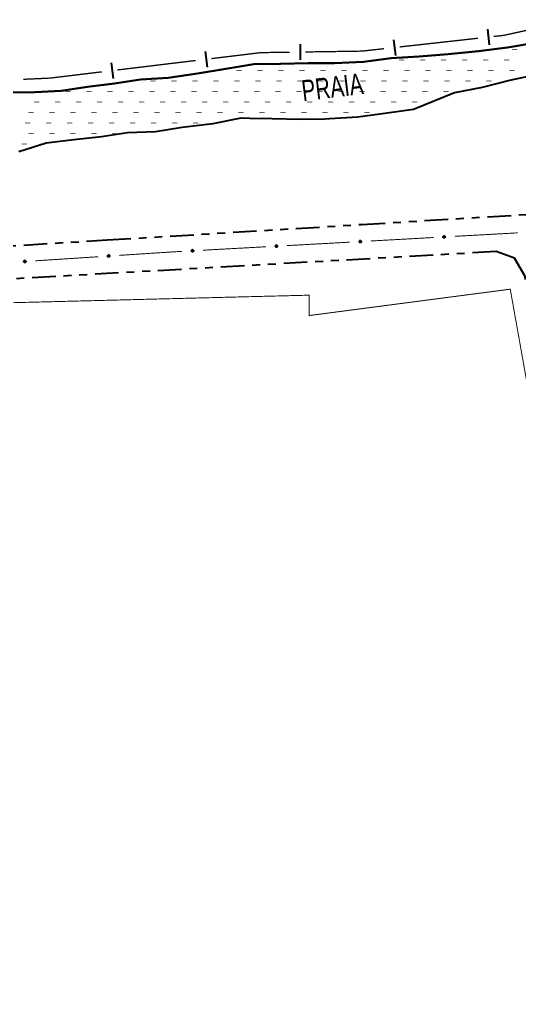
# Model space of a CAD drawing. Extents: x 212200 to 214553, y 4880545 to 4882659.
# Drawn here: x 212816.8 to 212911.9, y 4881876.5 to 4882066.1 of the extents above; entities that cross this region are included whole.
import ezdxf

# ---------------------------------------------------------------- set-up
doc = ezdxf.new("R2010")
doc.units = 0
doc.header["$LTSCALE"] = 1.5
doc.header["$MEASUREMENT"] = 0
for name, pattern in [('TRACO_00', [10, -10]), ('TRACO_12', [2.5, 2, -0.5]), ('TRACO_25', [8, 3, -1, 1, -1, 1, -1])]:
    doc.linetypes.add(name, pattern=pattern)
for name, color, linetype in [('HD-CURSO-PERENE', 170, 'CONTINUOUS'), ('HD-PRAIA', 251, 'CONTINUOUS'), ('HD-TXT-PRAIA', 7, 'CONTINUOUS'), ('LM-LIM-SETORES-BAIRROS', 250, 'CONTINUOUS'), ('RU-QUADRA', 210, 'CONTINUOUS'), ('SV-EIXO-ROD-ESTR', 7, 'CONTINUOUS'), ('SV-EST-M-N-PAV', 20, 'CONTINUOUS'), ('SV-RUA-NAO-PAV', 7, 'CONTINUOUS')]:
    doc.layers.add(name, color=color, linetype=linetype)
doc.styles.add('ARIAL', font='ARIAL.SHX')

# ---------------------------------------------------------------- blocks, each defined once
blk = doc.blocks.new('*X1')
at = {"layer": 'HD-PRAIA', "const_width": 0.13}
for points in [[(212906.541332, 4882060.475342), (212907.541332, 4882060.475414)], [(212910.541332, 4882060.47563), (212911.541332, 4882060.475702)], [(212885.019926, 4882058.475093), (212886.019926, 4882058.475161)], [(212889.019926, 4882058.475365), (212890.019926, 4882058.475432)], [(212893.019926, 4882058.475636), (212894.019926, 4882058.475703)], [(212897.019926, 4882058.475907), (212898.019926, 4882058.475975)], [(212901.019926, 4882058.476178), (212902.019926, 4882058.476246)], [(212905.019926, 4882058.476449), (212906.019926, 4882058.476517)], [(212909.019926, 4882058.47672), (212910.019926, 4882058.476788)], [(212854.052713, 4882056.474751), (212855.052713, 4882056.474807)], [(212858.052713, 4882056.474976), (212859.052713, 4882056.475033)], [(212862.052713, 4882056.475202), (212863.052713, 4882056.475258)], [(212866.052713, 4882056.475428), (212867.052713, 4882056.475484)], [(212870.052713, 4882056.475653), (212871.052713, 4882056.47571)], [(212874.052713, 4882056.475879), (212875.052713, 4882056.475935)], [(212878.052713, 4882056.476104), (212879.052713, 4882056.476161)], [(212882.052713, 4882056.47633), (212883.052713, 4882056.476387)], [(212886.052713, 4882056.476556), (212887.052713, 4882056.476612)], [(212890.052713, 4882056.476781), (212891.052713, 4882056.476838)], [(212894.052713, 4882056.477007), (212895.052713, 4882056.477063)], [(212898.052713, 4882056.477233), (212899.052713, 4882056.477289)], [(212902.052713, 4882056.477458), (212903.052713, 4882056.477515)], [(212906.052713, 4882056.477684), (212907.052713, 4882056.47774)], [(212910.052713, 4882056.477909), (212911.052713, 4882056.477966)], [(212837.693852, 4882054.474554), (212838.693852, 4882054.474608)], [(212841.693852, 4882054.474769), (212842.693852, 4882054.474823)], [(212845.693852, 4882054.474984), (212846.693852, 4882054.475037)], [(212849.693852, 4882054.475198), (212850.693852, 4882054.475252)], [(212853.693852, 4882054.475413), (212854.693852, 4882054.475467)], [(212857.693852, 4882054.475628), (212858.693852, 4882054.475681)], [(212861.693852, 4882054.475842), (212862.693852, 4882054.475896)], [(212865.693852, 4882054.476057), (212866.693852, 4882054.476111)], [(212869.693852, 4882054.476272), (212870.693852, 4882054.476325)], [(212873.693852, 4882054.476486), (212874.693852, 4882054.47654)], [(212877.693852, 4882054.476701), (212878.693852, 4882054.476755)], [(212881.693852, 4882054.476916), (212882.693852, 4882054.47697)], [(212885.693852, 4882054.477131), (212886.693852, 4882054.477184)], [(212889.693852, 4882054.477345), (212890.693852, 4882054.477399)], [(212893.693852, 4882054.47756), (212894.693852, 4882054.477614)], [(212897.693852, 4882054.477775), (212898.693852, 4882054.477828)], [(212901.693852, 4882054.477989), (212902.693852, 4882054.478043)], [(212905.693852, 4882054.478204), (212906.693852, 4882054.478258)], [(212821.482743, 4882052.474359), (212822.482743, 4882052.47441)], [(212825.482743, 4882052.474564), (212826.482743, 4882052.474615)], [(212829.482743, 4882052.474769), (212830.482743, 4882052.47482)], [(212833.482743, 4882052.474973), (212834.482743, 4882052.475024)], [(212837.482743, 4882052.475178), (212838.482743, 4882052.475229)], [(212841.482743, 4882052.475383), (212842.482743, 4882052.475434)], [(212845.482743, 4882052.475587), (212846.482743, 4882052.475639)], [(212849.482743, 4882052.475792), (212850.482743, 4882052.475843)], [(212853.482743, 4882052.475997), (212854.482743, 4882052.476048)], [(212857.482743, 4882052.476202), (212858.482743, 4882052.476253)], [(212861.482743, 4882052.476406), (212862.482743, 4882052.476458)], [(212865.482743, 4882052.476611), (212866.482743, 4882052.476662)], [(212869.482743, 4882052.476816), (212870.482743, 4882052.476867)], [(212873.482743, 4882052.477021), (212874.482743, 4882052.477072)], [(212877.482743, 4882052.477225), (212878.482743, 4882052.477276)], [(212881.482743, 4882052.47743), (212882.482743, 4882052.477481)], [(212885.482743, 4882052.477635), (212886.482743, 4882052.477686)], [(212889.482743, 4882052.477839), (212890.482743, 4882052.477891)], [(212893.482743, 4882052.478044), (212894.482743, 4882052.478095)], [(212897.482743, 4882052.478249), (212898.482743, 4882052.4783)], [(212819.499795, 4882050.475042), (212820.499795, 4882050.475088)], [(212823.499795, 4882050.475229), (212824.499795, 4882050.475276)], [(212827.499795, 4882050.475416), (212828.499795, 4882050.475463)], [(212831.499795, 4882050.475603), (212832.499795, 4882050.47565)], [(212835.499795, 4882050.47579), (212836.499795, 4882050.475837)], [(212839.499795, 4882050.475977), (212840.499795, 4882050.476024)], [(212843.499795, 4882050.476164), (212844.499795, 4882050.476211)], [(212847.499795, 4882050.476351), (212848.499795, 4882050.476398)], [(212851.499795, 4882050.476538), (212852.499795, 4882050.476585)], [(212855.499795, 4882050.476726), (212856.499795, 4882050.476772)], [(212859.499795, 4882050.476913), (212860.499795, 4882050.476959)], [(212863.499795, 4882050.4771), (212864.499795, 4882050.477147)], [(212867.499795, 4882050.477287), (212868.499795, 4882050.477334)], [(212871.499795, 4882050.477474), (212872.499795, 4882050.477521)], [(212875.499795, 4882050.477661), (212876.499795, 4882050.477708)], [(212879.499795, 4882050.477848), (212880.499795, 4882050.477895)], [(212883.499795, 4882050.478035), (212884.499795, 4882050.478082)], [(212887.499795, 4882050.478222), (212888.499795, 4882050.478269)], [(212891.499795, 4882050.478409), (212892.499795, 4882050.478456)], [(212818.458349, 4882048.475402), (212819.458349, 4882048.475448)], [(212822.458349, 4882048.475584), (212823.458349, 4882048.47563)], [(212826.458349, 4882048.475767), (212827.458349, 4882048.475812)], [(212830.458349, 4882048.475949), (212831.458349, 4882048.475995)], [(212834.458349, 4882048.476132), (212835.458349, 4882048.476177)], [(212838.458349, 4882048.476314), (212839.458349, 4882048.476359)], [(212842.458349, 4882048.476496), (212843.458349, 4882048.476542)], [(212846.458349, 4882048.476679), (212847.458349, 4882048.476724)], [(212850.458349, 4882048.476861), (212851.458349, 4882048.476907)], [(212854.458349, 4882048.477043), (212855.458349, 4882048.477089)], [(212858.458349, 4882048.477226), (212859.458349, 4882048.477271)], [(212862.458349, 4882048.477408), (212863.458349, 4882048.477454)], [(212866.458349, 4882048.477591), (212867.458349, 4882048.477636)], [(212870.458349, 4882048.477773), (212871.458349, 4882048.477819)], [(212874.458349, 4882048.477955), (212875.458349, 4882048.478001)], [(212878.458349, 4882048.478138), (212879.458349, 4882048.478183)], [(212882.458349, 4882048.47832), (212883.458349, 4882048.478366)], [(212886.458349, 4882048.478503), (212887.458349, 4882048.478548)], [(212817.791809, 4882046.47602), (212818.791809, 4882046.476071)], [(212821.791809, 4882046.476224), (212822.791809, 4882046.476274)], [(212825.791809, 4882046.476427), (212826.791809, 4882046.476478)], [(212829.791809, 4882046.47663), (212830.791809, 4882046.476681)], [(212833.791809, 4882046.476834), (212834.791809, 4882046.476884)], [(212837.791809, 4882046.477037), (212838.791809, 4882046.477088)], [(212841.791809, 4882046.47724), (212842.791809, 4882046.477291)], [(212845.791809, 4882046.477444), (212846.791809, 4882046.477495)], [(212849.791809, 4882046.477647), (212850.791809, 4882046.477698)], [(212853.791809, 4882046.47785), (212854.282522, 4882046.474588)], [(212818.448577, 4882044.476695), (212819.448577, 4882044.476747)], [(212822.448577, 4882044.476902), (212823.448577, 4882044.476954)], [(212826.448577, 4882044.477109), (212827.448577, 4882044.47716)], [(212830.448577, 4882044.477315), (212831.448577, 4882044.477367)], [(212834.448577, 4882044.477522), (212835.448577, 4882044.477573)], [(212817.153055, 4882042.477036), (212818.153055, 4882042.477091)], [(212821.153055, 4882042.477256), (212821.324092, 4882042.474192)]]:
    blk.add_lwpolyline(points, dxfattribs=at)

msp = doc.modelspace()

# ---------------------------------------------------------------- linework, layer by layer
at = {"layer": 'HD-CURSO-PERENE', "linetype": 'Continuous'}
msp.add_polyline3d([(212914.61, 4882061.68, 2.200891), (212909.67, 4882060.87, 2.200891), (212904.2, 4882060.18, 2.200891), (212898.37, 4882059.6, 2.200891), (212892.89, 4882059.15, 2.200891), (212887.57, 4882058.81, 2.200891), (212882.24, 4882058.11, 2.200891), (212876.77, 4882057.88, 2.200891), (212871.73, 4882057.86, 2.200891), (212866.49, 4882057.75, 2.200891), (212861.4, 4882057.69, 2.200891), (212856.02, 4882056.81, 2.200891), (212850.68, 4882055.9, 2.200891), (212845.08, 4882055.12, 2.200891), (212839.78, 4882054.79, 2.200891), (212834.82, 4882054.04, 2.200891), (212829.68, 4882053.37, 2.200891), (212824.7, 4882052.64, 2.200891), (212819.65, 4882052.38, 2.200891), (212814.45, 4882052.27, 2.200891)], dxfattribs=at)
at = {"layer": 'HD-PRAIA', "linetype": 'TRACO_00'}
for points in [[(212814.45, 4882052.27, 2.200891), (212819.65, 4882052.38, 2.200891), (212824.7, 4882052.64, 2.200891), (212829.68, 4882053.37, 2.200891), (212834.82, 4882054.04, 2.200891), (212839.78, 4882054.79, 2.200891), (212845.08, 4882055.12, 2.200891), (212850.68, 4882055.9, 2.200891), (212856.02, 4882056.81, 2.200891), (212861.4, 4882057.69, 2.200891), (212866.49, 4882057.75, 2.200891), (212871.73, 4882057.86, 2.200891), (212876.77, 4882057.88, 2.200891), (212882.24, 4882058.11, 2.200891), (212887.57, 4882058.81, 2.200891), (212892.89, 4882059.15, 2.200891), (212898.37, 4882059.6, 2.200891), (212904.2, 4882060.18, 2.200891), (212909.67, 4882060.87, 2.200891), (212914.61, 4882061.68, 2.200891)], [(212915.41025, 4882055.700987, 2.937335), (212910.100621, 4882054.601059, 2.957512), (212904.841029, 4882053.25114, 2.957512), (212899.611385, 4882052.231208, 2.9676), (212891.822174, 4882049.061372, 2.9676), (212886.752472, 4882048.371427, 2.957512), (212881.192805, 4882047.57149, 2.957512), (212875.793056, 4882047.261533, 2.957512), (212874.894679, 4882047.248518, 2.957512), (212870.273276, 4882047.181569, 2.856629), (212864.893457, 4882047.311596, 2.846541), (212860.611123, 4882047.368719, 2.846541), (212858.893669, 4882047.391628, 2.846541), (212853.564035, 4882046.331699, 2.846541), (212847.744364, 4882045.62176, 2.856629), (212842.65468, 4882044.821819, 2.917159), (212837.344909, 4882044.631858, 2.947424), (212832.375219, 4882043.841917, 2.9676), (212827.075502, 4882043.301968, 2.9676), (212821.835803, 4882042.632024, 2.9676), (212816.616251, 4882041.022114, 2.9676)]]:
    msp.add_polyline3d(points, dxfattribs=at)
at = {"layer": 'LM-LIM-SETORES-BAIRROS', "const_width": 0.25}
for points in [[(212921.732787, 4882065.989031), (212909.039718, 4882063.18083)], [(212904.070845, 4882062.625377), (212889.16259, 4882060.968904)], [(212909.009246, 4882063.174089), (212907.052497, 4882062.956672)], [(212909.039718, 4882063.18083), (212909.009246, 4882063.174089)], [(212862.728451, 4882059.888724), (212853.277396, 4882058.74721)], [(212863.208656, 4882059.895831), (212862.728451, 4882059.888724)], [(212868.208108, 4882059.969899), (212863.208656, 4882059.895831)], [(212882.012116, 4882060.174407), (212871.207778, 4882060.014339)], [(212882.205403, 4882060.195883), (212882.012116, 4882060.174407)], [(212886.180938, 4882060.637609), (212882.205403, 4882060.195883)], [(212850.299042, 4882058.38748), (212835.40727, 4882056.588829)], [(212832.428916, 4882056.229099), (212823.493853, 4882055.149908)], [(212822.51844, 4882055.032097), (212817.506002, 4882054.806818)], [(212823.493853, 4882055.149908), (212822.51844, 4882055.032097)]]:
    msp.add_lwpolyline(points, dxfattribs=at)
at = {"layer": 'LM-LIM-SETORES-BAIRROS'}
for points in [[(212905.892966, 4882064.337066), (212906.22426, 4882061.355415)], [(212888.003058, 4882062.349298), (212888.334353, 4882059.367647)], [(212852.104746, 4882060.116478), (212852.464476, 4882057.138123)], [(212870.185668, 4882061.499361), (212870.230108, 4882058.49969)], [(212834.234621, 4882057.958096), (212834.594351, 4882054.979742)]]:
    msp.add_lwpolyline(points, dxfattribs=at)
at = {"layer": 'RU-QUADRA', "linetype": 'TRACO_12', "const_width": 0.18, "flags": 128}
msp.add_lwpolyline([(212753.140851, 4881976.210021), (212749.184431, 4881957.97202), (212745.128297, 4881938.451875), (212737.523046, 4881904.98877), (212733.466912, 4881885.468625), (212731.692353, 4881878.623899), (212740.565146, 4881877.356357), (212753.148419, 4881875.611093), (212812.19, 4881869.84), (212841.26, 4881867), (212865.04, 4881865.6), (212903, 4881863.36), (212935.89, 4881866.96), (212932.54, 4881887.06), (212928.7, 4881910.23), (212926.11, 4881925.9), (212916.86, 4881977.66), (212910.22, 4882014.85), (212871.92, 4882009.83), (212871.92, 4882013.71), (212851.72, 4882013.2), (212813.6, 4882012.23), (212763.38, 4882011.97), (212761.423743, 4882008.64417)], close=True, dxfattribs=at)
at = {"layer": 'SV-EIXO-ROD-ESTR', "const_width": 0.18}
for points in [[(212911.607866, 4882025.573731), (212899.626249, 4882024.909762)], [(212878.708013, 4882023.750566), (212867.674894, 4882023.146011)], [(212879.656887, 4882023.803147), (212878.708013, 4882023.750566)], [(212895.632376, 4882024.688439), (212883.650759, 4882024.02447)], [(212846.322318, 4882021.976007), (212835.729279, 4882021.287459)], [(212846.706348, 4882021.997048), (212846.322318, 4882021.976007)], [(212847.704851, 4882022.051761), (212846.706348, 4882021.997048)], [(212863.680885, 4882022.927161), (212851.698859, 4882022.270611)], [(212831.737702, 4882021.028007), (212819.762972, 4882020.249649)]]:
    msp.add_lwpolyline(points, dxfattribs=at)
at = {"layer": 'SV-EIXO-ROD-ESTR'}
for points in [[(212881.803375, 4882023.811846), (212881.771277, 4882023.774944), (212881.736145, 4882023.749791), (212881.700805, 4882023.737247), (212881.666686, 4882023.734304), (212881.631441, 4882023.735226), (212881.596111, 4882023.743994), (212881.559055, 4882023.762412), (212881.521811, 4882023.79435), (212881.49841, 4882023.832033), (212881.484258, 4882023.866022), (212881.479141, 4882023.901423), (212881.48061, 4882023.935647), (212881.490932, 4882023.972044), (212881.509963, 4882024.009414), (212881.542985, 4882024.046087), (212881.577597, 4882024.07051), (212881.612098, 4882024.081746), (212881.64772, 4882024.086665), (212881.683691, 4882024.085293), (212881.718322, 4882024.076486), (212881.755913, 4882024.057256), (212881.791678, 4882024.024184), (212881.81643, 4882023.989941), (212881.828148, 4882023.955607), (212881.832201, 4882023.920428), (212881.831707, 4882023.885066), (212881.824371, 4882023.849185), (212881.803375, 4882023.811846)], [(212897.778864, 4882024.697139), (212897.746766, 4882024.660236), (212897.711634, 4882024.635084), (212897.676294, 4882024.622539), (212897.642175, 4882024.619597), (212897.60693, 4882024.620518), (212897.571601, 4882024.629287), (212897.534545, 4882024.647705), (212897.497301, 4882024.679643), (212897.4739, 4882024.717326), (212897.459747, 4882024.751315), (212897.454631, 4882024.786716), (212897.456099, 4882024.820939), (212897.466421, 4882024.857336), (212897.485453, 4882024.894707), (212897.518474, 4882024.93138), (212897.553086, 4882024.955802), (212897.587587, 4882024.967039), (212897.623209, 4882024.971957), (212897.65918, 4882024.970585), (212897.693811, 4882024.961778), (212897.731402, 4882024.942548), (212897.767167, 4882024.909477), (212897.79192, 4882024.875234), (212897.803637, 4882024.8409), (212897.80769, 4882024.80572), (212897.807196, 4882024.770358), (212897.79986, 4882024.734478), (212897.778864, 4882024.697139)], [(212849.851343, 4882022.059131), (212849.819223, 4882022.022249), (212849.784075, 4882021.997118), (212849.748727, 4882021.984595), (212849.714606, 4882021.981674), (212849.679362, 4882021.982617), (212849.644038, 4882021.991408), (212849.606993, 4882022.009848), (212849.569769, 4882022.04181), (212849.546391, 4882022.079507), (212849.53226, 4882022.113505), (212849.527165, 4882022.148909), (212849.528655, 4882022.183132), (212849.539, 4882022.219522), (212849.558054, 4882022.256881), (212849.591098, 4882022.293534), (212849.625725, 4882022.317935), (212849.660233, 4882022.32915), (212849.695859, 4882022.334046), (212849.731829, 4882022.332652), (212849.766454, 4882022.323823), (212849.804034, 4882022.30457), (212849.839778, 4882022.271476), (212849.864509, 4882022.237218), (212849.876206, 4882022.202877), (212849.880236, 4882022.167695), (212849.87972, 4882022.132333), (212849.872362, 4882022.096457), (212849.851343, 4882022.059131)], [(212865.827377, 4882022.934531), (212865.795257, 4882022.897649), (212865.76011, 4882022.872518), (212865.724762, 4882022.859995), (212865.69064, 4882022.857074), (212865.655396, 4882022.858017), (212865.620072, 4882022.866808), (212865.583028, 4882022.885248), (212865.545803, 4882022.91721), (212865.522426, 4882022.954907), (212865.508295, 4882022.988905), (212865.5032, 4882023.024309), (212865.50469, 4882023.058532), (212865.515034, 4882023.094922), (212865.534089, 4882023.132281), (212865.567133, 4882023.168934), (212865.60176, 4882023.193335), (212865.636268, 4882023.20455), (212865.671893, 4882023.209446), (212865.707863, 4882023.208052), (212865.742488, 4882023.199223), (212865.780068, 4882023.17997), (212865.815812, 4882023.146877), (212865.840544, 4882023.112618), (212865.85224, 4882023.078277), (212865.856271, 4882023.043095), (212865.855755, 4882023.007733), (212865.848397, 4882022.971857), (212865.827377, 4882022.934531)], [(212817.917702, 4882020.019393), (212817.885958, 4882019.982186), (212817.851068, 4882019.956699), (212817.815849, 4882019.943818), (212817.78176, 4882019.940549), (212817.746507, 4882019.941134), (212817.711096, 4882019.949565), (212817.673866, 4882019.967628), (212817.636318, 4882019.999209), (212817.612559, 4882020.036667), (212817.598083, 4882020.070519), (212817.592628, 4882020.10587), (212817.59377, 4882020.140106), (212817.603744, 4882020.1766), (212817.622417, 4882020.21415), (212817.655087, 4882020.251137), (212817.689464, 4882020.275889), (212817.723856, 4882020.287454), (212817.75943, 4882020.292713), (212817.795413, 4882020.291684), (212817.830125, 4882020.283208), (212817.867899, 4882020.264339), (212817.903978, 4882020.23161), (212817.929056, 4882020.197605), (212817.941101, 4882020.163384), (212817.94549, 4882020.128245), (212817.945333, 4882020.09288), (212817.93834, 4882020.056931), (212817.917702, 4882020.019393)], [(212833.884008, 4882021.057204), (212833.852265, 4882021.019996), (212833.817375, 4882020.99451), (212833.782156, 4882020.981628), (212833.748066, 4882020.97836), (212833.712814, 4882020.978945), (212833.677403, 4882020.987376), (212833.640173, 4882021.005439), (212833.602625, 4882021.03702), (212833.578865, 4882021.074478), (212833.564389, 4882021.10833), (212833.558935, 4882021.143681), (212833.560076, 4882021.177917), (212833.57005, 4882021.214411), (212833.588724, 4882021.251961), (212833.621394, 4882021.288948), (212833.655771, 4882021.3137), (212833.690163, 4882021.325265), (212833.725737, 4882021.330523), (212833.761719, 4882021.329495), (212833.796432, 4882021.321019), (212833.834206, 4882021.302149), (212833.870285, 4882021.26942), (212833.895363, 4882021.235416), (212833.907408, 4882021.201195), (212833.911797, 4882021.166055), (212833.91164, 4882021.130691), (212833.904647, 4882021.094742), (212833.884008, 4882021.057204)]]:
    msp.add_lwpolyline(points, close=True, dxfattribs=at)
for points in [[(212881.828148, 4882023.955607), (212881.479141, 4882023.901423)], [(212881.81643, 4882023.989941), (212881.48061, 4882023.935647)], [(212881.818781, 4882023.97335), (212881.482861, 4882023.919203)], [(212881.827557, 4882023.938304), (212881.483311, 4882023.886429)], [(212881.832201, 4882023.920428), (212881.484258, 4882023.866022)], [(212881.801832, 4882024.007943), (212881.490435, 4882023.955155)], [(212881.791678, 4882024.024184), (212881.490932, 4882023.972044)], [(212881.828233, 4882023.901443), (212881.4964, 4882023.847523)], [(212881.831707, 4882023.885066), (212881.49841, 4882023.832033)], [(212881.770046, 4882024.03898), (212881.503459, 4882023.991408)], [(212881.755913, 4882024.057256), (212881.509963, 4882024.009414)], [(212881.823308, 4882023.867005), (212881.514712, 4882023.813005)], [(212881.824371, 4882023.849185), (212881.521811, 4882023.79435)], [(212881.731751, 4882024.06419), (212881.534194, 4882024.028644)], [(212881.718322, 4882024.076486), (212881.542985, 4882024.046087)], [(212881.812934, 4882023.832265), (212881.543848, 4882023.780455)], [(212881.803375, 4882023.811846), (212881.559055, 4882023.762412)], [(212881.696708, 4882024.080015), (212881.56667, 4882024.059142)], [(212881.683691, 4882024.085293), (212881.577597, 4882024.07051)], [(212881.785074, 4882023.792456), (212881.584944, 4882023.754033)], [(212881.771277, 4882023.774944), (212881.596111, 4882023.743994)], [(212881.751312, 4882023.760519), (212881.62256, 4882023.741085)], [(212881.736145, 4882023.749791), (212881.631441, 4882023.735226)], [(212897.803637, 4882024.8409), (212897.454631, 4882024.786716)], [(212897.79192, 4882024.875234), (212897.456099, 4882024.820939)], [(212897.794271, 4882024.858643), (212897.458351, 4882024.804495)], [(212897.803046, 4882024.823597), (212897.4588, 4882024.771721)], [(212897.80769, 4882024.80572), (212897.459747, 4882024.751315)], [(212897.777321, 4882024.893235), (212897.465925, 4882024.840447)], [(212897.767167, 4882024.909477), (212897.466421, 4882024.857336)], [(212897.803722, 4882024.786736), (212897.471889, 4882024.732815)], [(212897.807196, 4882024.770358), (212897.4739, 4882024.717326)], [(212897.745535, 4882024.924273), (212897.478948, 4882024.876701)], [(212897.731402, 4882024.942548), (212897.485453, 4882024.894707)], [(212897.798797, 4882024.752297), (212897.490201, 4882024.698298)], [(212897.79986, 4882024.734478), (212897.497301, 4882024.679643)], [(212897.70724, 4882024.949483), (212897.509684, 4882024.913936)], [(212897.693811, 4882024.961778), (212897.518474, 4882024.93138)], [(212897.788423, 4882024.717557), (212897.519337, 4882024.665747)], [(212897.778864, 4882024.697139), (212897.534545, 4882024.647705)], [(212897.672197, 4882024.965307), (212897.542159, 4882024.944435)], [(212897.65918, 4882024.970585), (212897.553086, 4882024.955802)], [(212897.760563, 4882024.677748), (212897.560433, 4882024.639325)], [(212897.746766, 4882024.660236), (212897.571601, 4882024.629287)], [(212897.726801, 4882024.645811), (212897.59805, 4882024.626377)], [(212897.711634, 4882024.635084), (212897.60693, 4882024.620518)], [(212849.876206, 4882022.202877), (212849.527165, 4882022.148909)], [(212849.864509, 4882022.237218), (212849.528655, 4882022.183132)], [(212849.86685, 4882022.220626), (212849.530896, 4882022.166686)], [(212849.875603, 4882022.185574), (212849.531326, 4882022.133912)], [(212849.880236, 4882022.167695), (212849.53226, 4882022.113505)], [(212849.849922, 4882022.255229), (212849.538493, 4882022.202633)], [(212849.839778, 4882022.271476), (212849.539, 4882022.219522)], [(212849.876257, 4882022.148713), (212849.54439, 4882022.094998)], [(212849.87972, 4882022.132333), (212849.546391, 4882022.079507)], [(212849.818155, 4882022.286286), (212849.551539, 4882022.238879)], [(212849.804034, 4882022.30457), (212849.558054, 4882022.256881)], [(212849.871311, 4882022.114278), (212849.562681, 4882022.060469)], [(212849.872362, 4882022.096457), (212849.569769, 4882022.04181)], [(212849.779875, 4882022.31152), (212849.582297, 4882022.276095)], [(212849.766454, 4882022.323823), (212849.591098, 4882022.293534)], [(212849.860915, 4882022.079544), (212849.591797, 4882022.0279)], [(212849.851343, 4882022.059131), (212849.606993, 4882022.009848)], [(212849.744843, 4882022.327366), (212849.614791, 4882022.306574)], [(212849.731829, 4882022.332652), (212849.625725, 4882022.317935)], [(212849.833031, 4882022.039752), (212849.632877, 4882022.001453)], [(212849.819223, 4882022.022249), (212849.644038, 4882021.991408)], [(212849.799249, 4882022.007836), (212849.670485, 4882021.988482)], [(212849.784075, 4882021.997118), (212849.679362, 4882021.982617)], [(212865.85224, 4882023.078277), (212865.5032, 4882023.024309)], [(212865.840544, 4882023.112618), (212865.50469, 4882023.058532)], [(212865.842884, 4882023.096026), (212865.506931, 4882023.042086)], [(212865.851638, 4882023.060975), (212865.50736, 4882023.009312)], [(212865.856271, 4882023.043095), (212865.508295, 4882022.988905)], [(212865.825956, 4882023.130629), (212865.514527, 4882023.078033)], [(212865.815812, 4882023.146877), (212865.515034, 4882023.094922)], [(212865.852291, 4882023.024113), (212865.520425, 4882022.970398)], [(212865.855755, 4882023.007733), (212865.522426, 4882022.954907)], [(212865.79419, 4882023.161686), (212865.527573, 4882023.114279)], [(212865.780068, 4882023.17997), (212865.534089, 4882023.132281)], [(212865.847345, 4882022.989678), (212865.538716, 4882022.935869)], [(212865.848397, 4882022.971857), (212865.545803, 4882022.91721)], [(212865.75591, 4882023.18692), (212865.558332, 4882023.151495)], [(212865.742488, 4882023.199223), (212865.567133, 4882023.168934)], [(212865.836949, 4882022.954944), (212865.567832, 4882022.9033)], [(212865.827377, 4882022.934531), (212865.583028, 4882022.885248)], [(212865.720877, 4882023.202766), (212865.590826, 4882023.181974)], [(212865.707863, 4882023.208052), (212865.60176, 4882023.193335)], [(212865.809065, 4882022.915152), (212865.608911, 4882022.876853)], [(212865.795257, 4882022.897649), (212865.620072, 4882022.866808)], [(212865.775283, 4882022.883236), (212865.646519, 4882022.863882)], [(212865.76011, 4882022.872518), (212865.655396, 4882022.858017)], [(212817.941101, 4882020.163384), (212817.592628, 4882020.10587)], [(212817.929056, 4882020.197605), (212817.59377, 4882020.140106)], [(212817.931566, 4882020.181037), (212817.596178, 4882020.123684)], [(212817.940675, 4882020.146077), (212817.59694, 4882020.090916)], [(212817.94549, 4882020.128245), (212817.598083, 4882020.070519)], [(212817.914286, 4882020.215466), (212817.603408, 4882020.159707)], [(212817.903978, 4882020.23161), (212817.603744, 4882020.1766)], [(212817.941703, 4882020.109224), (212817.6104, 4882020.052136)], [(212817.945333, 4882020.09288), (212817.612559, 4882020.036667)], [(212817.882206, 4882020.246199), (212817.616085, 4882020.196083)], [(212817.867899, 4882020.264339), (212817.622417, 4882020.21415)], [(212817.937108, 4882020.07474), (212817.629041, 4882020.017796)], [(212817.93834, 4882020.056931), (212817.636318, 4882019.999209)], [(212817.843671, 4882020.271042), (212817.646464, 4882020.23361)], [(212817.830125, 4882020.283208), (212817.655087, 4882020.251137)], [(212817.927065, 4882020.039902), (212817.658487, 4882019.985525)], [(212817.917702, 4882020.019393), (212817.673866, 4882019.967628)], [(212817.808479, 4882020.286531), (212817.678646, 4882020.264417)], [(212817.795413, 4882020.291684), (212817.689464, 4882020.275889)], [(212817.899587, 4882019.999829), (212817.699834, 4882019.959497)], [(212817.885958, 4882019.982186), (212817.711096, 4882019.949565)], [(212817.866132, 4882019.967571), (212817.737572, 4882019.946908)], [(212817.851068, 4882019.956699), (212817.746507, 4882019.941134)], [(212833.907408, 4882021.201195), (212833.558935, 4882021.143681)], [(212833.895363, 4882021.235416), (212833.560076, 4882021.177917)], [(212833.897872, 4882021.218848), (212833.562485, 4882021.161495)], [(212833.906982, 4882021.183887), (212833.563247, 4882021.128727)], [(212833.911797, 4882021.166055), (212833.564389, 4882021.10833)], [(212833.880593, 4882021.253277), (212833.569715, 4882021.197517)], [(212833.870285, 4882021.26942), (212833.57005, 4882021.214411)], [(212833.90801, 4882021.147034), (212833.576707, 4882021.089947)], [(212833.91164, 4882021.130691), (212833.578865, 4882021.074478)], [(212833.848513, 4882021.284009), (212833.582392, 4882021.233894)], [(212833.834206, 4882021.302149), (212833.588724, 4882021.251961)], [(212833.903414, 4882021.11255), (212833.595348, 4882021.055606)], [(212833.904647, 4882021.094742), (212833.602625, 4882021.03702)], [(212833.809978, 4882021.308853), (212833.61277, 4882021.271421)], [(212833.796432, 4882021.321019), (212833.621394, 4882021.288948)], [(212833.893372, 4882021.077713), (212833.624794, 4882021.023335)], [(212833.884008, 4882021.057204), (212833.640173, 4882021.005439)], [(212833.774786, 4882021.324341), (212833.644953, 4882021.302228)], [(212833.761719, 4882021.329495), (212833.655771, 4882021.3137)], [(212833.865894, 4882021.037639), (212833.66614, 4882020.997307)], [(212833.852265, 4882021.019996), (212833.677403, 4882020.987376)], [(212833.832438, 4882021.005382), (212833.703878, 4882020.984719)], [(212833.817375, 4882020.99451), (212833.712814, 4882020.978945)]]:
    msp.add_lwpolyline(points, dxfattribs=at)
at = {"layer": 'SV-EST-M-N-PAV', "linetype": 'TRACO_25'}
for points in [[(212753.152266, 4882021.274335, 4.248813), (212805.579564, 4882022.522863, 4.844022), (212833.465766, 4882024.220961, 4.844022), (212881.915674, 4882027.171263, 4.844022), (212917.234316, 4882029.321951, 6.145411), (212929.363105, 4882030.927784, 6.145411), (212978.123937, 4882037.383646, 6.145411), (212998.799568, 4882040.121069, 7.013004), (213108.392444, 4882059.379708, 7.56786), (213112.094215, 4882059.933573, 7.56786), (213147.915893, 4882065.29327, 7.56786)], [(212907.510475, 4882022.009805, 6.205941), (212807.062824, 4882016.331483, 4.844022), (212799.732223, 4882016.198013, 4.874287), (212761.262078, 4882015.271312, 4.490932)]]:
    msp.add_polyline3d(points, dxfattribs=at)
at = {"layer": 'SV-RUA-NAO-PAV', "linetype": 'TRACO_25'}
msp.add_polyline3d([(212997.248149, 4881362.813699, 15.446812), (212987.938815, 4881409.47444, 15.002928), (212978.449783, 4881469.372282, 14.962574), (212976.228014, 4881481.191859, 15.204693), (212977.766495, 4881490.511505, 15.184517), (212983.305282, 4881496.931235, 15.305576), (212991.484518, 4881499.851079, 15.245047), (212998.00381, 4881502.810931, 15.265223), (213001.342616, 4881509.630659, 15.083633), (212983.988142, 4881606.127196, 14.39763), (212964.150351, 4881724.382943, 13.550214), (212947.034752, 4881827.999215, 11.653616), (212931.481311, 4881917.476, 9.39384), (212914.647304, 4882010.872648, 6.710355), (212912.986348, 4882017.372417, 6.649825), (212911.005889, 4882020.772304, 6.347177), (212907.510475, 4882022.009805, 6.205941)], dxfattribs=at)

# ---------------------------------------------------------------- block references
at = {"layer": 'HD-PRAIA'}
msp.add_blockref('*X1', (0, 0), dxfattribs=at)

# ---------------------------------------------------------------- texts
at = {"layer": 'HD-TXT-PRAIA', "style": 'ARIAL', "width": 0.7}
msp.add_text('PRAIA', height=4, rotation=7, dxfattribs=at).set_placement((212870.75239, 4882050.617955))

doc.saveas('drawing.dxf')
